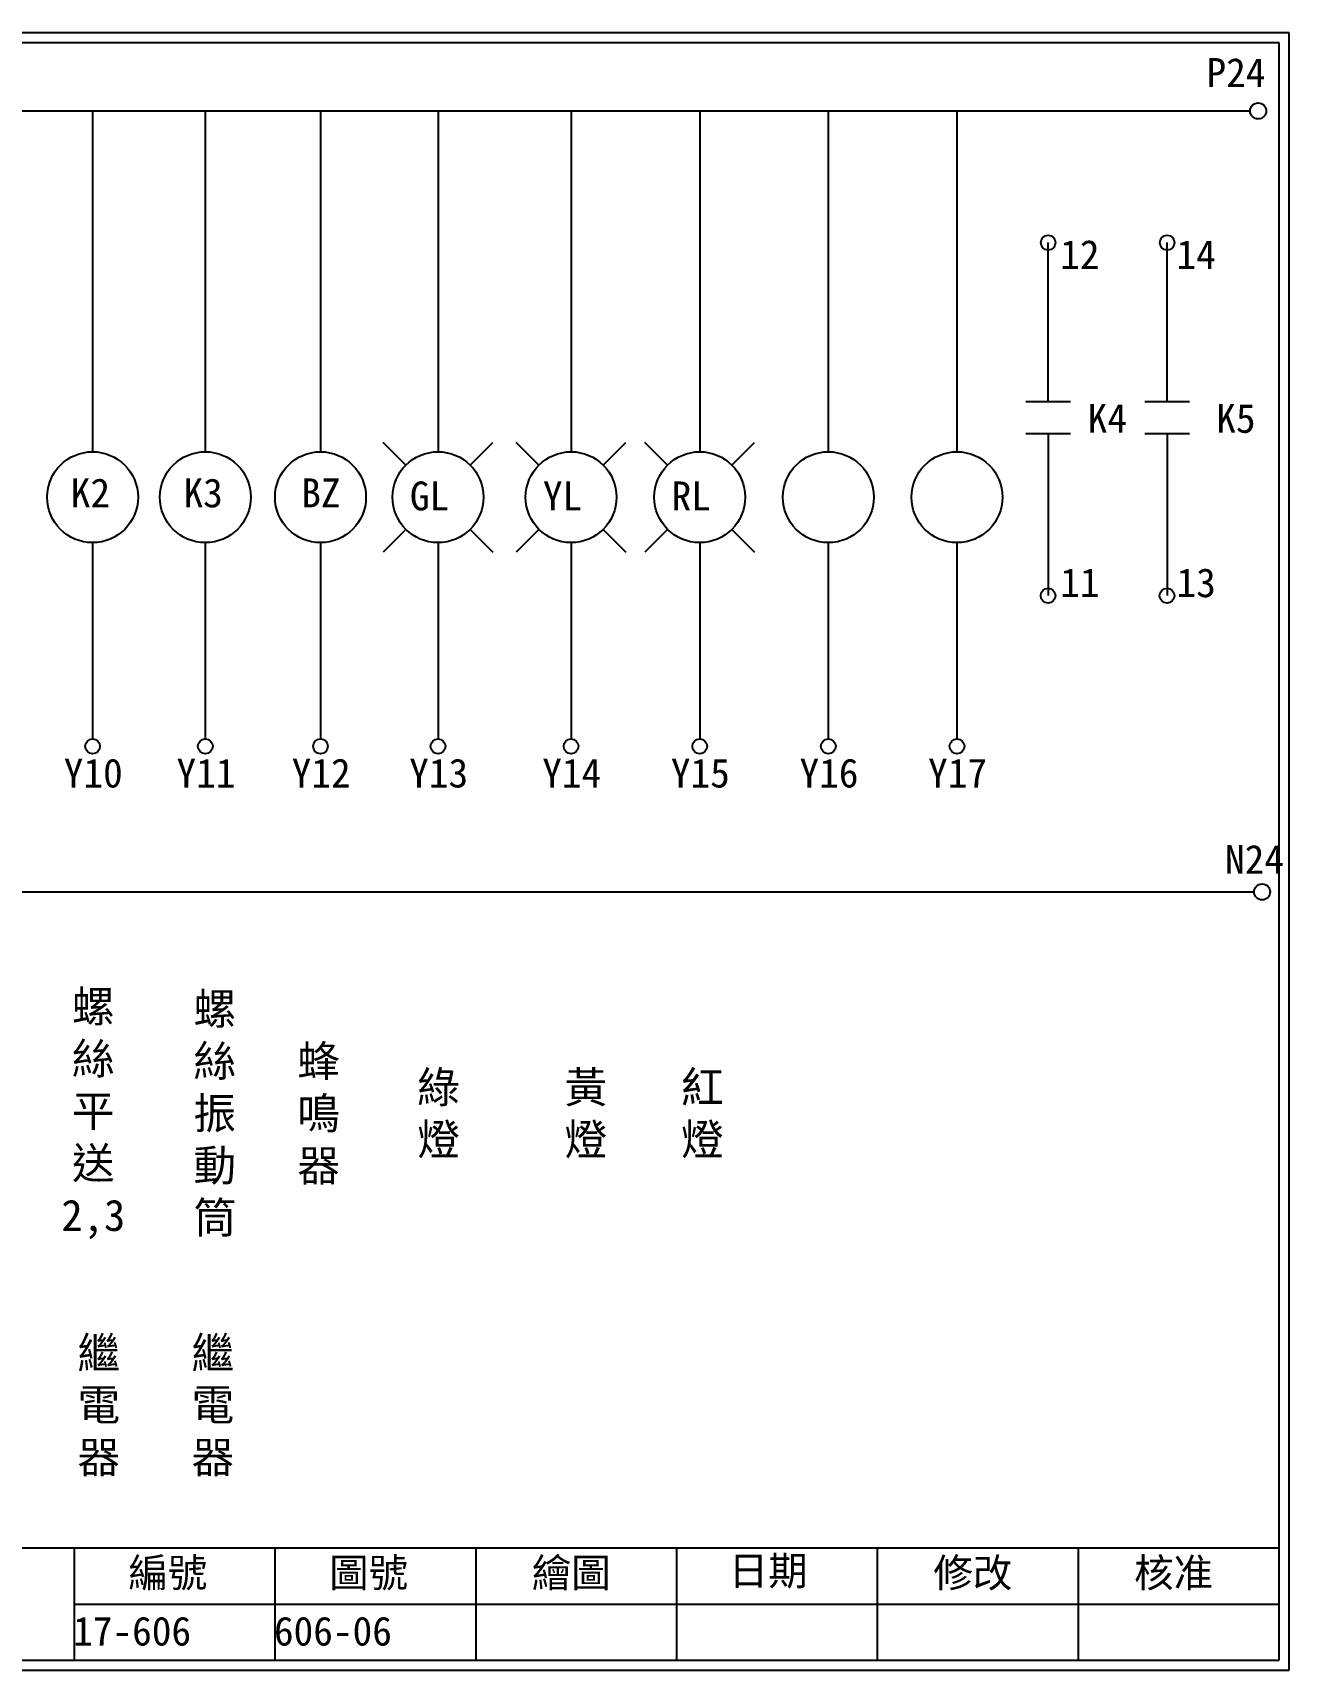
# Model space of a CAD drawing. Extents: x 972 to 1259, y -4 to 200.
# Drawn here: x 1102.2 to 1258.7, y -3.8 to 200.2 of the extents above; entities that cross this region are included whole.
import ezdxf

# ---------------------------------------------------------------- set-up
doc = ezdxf.new("R2010")
doc.units = 0
doc.layers.get('0').update_dxf_attribs({"linetype": 'CONTINUOUS'})
doc.layers.add('圖框層', color=7, linetype='CONTINUOUS')
doc.layers.add('標尺寸層', color=3, linetype='CONTINUOUS')
doc.styles.add('CNS', font='romanc.shx', dxfattribs={"bigfont": 'chineset.shx'})
doc.styles.add('STSL', font='kaiu.ttf')

msp = doc.modelspace()

# ---------------------------------------------------------------- linework, layer by layer
for p, q in [((1228.65, 154.26), (1228.64, 174.05)), ((1243.47, 154.26), (1243.46, 174.05)), ((1148.67, 146.34), (1145.84, 149.17)), ((1156.68, 146.34), (1159.51, 149.17)), ((1165.24, 146.34), (1162.41, 149.17)), ((1173.24, 146.34), (1176.07, 149.17)), ((1181.25, 146.34), (1178.42, 149.17)), ((1189.26, 146.34), (1192.09, 149.17)), ((1228.63, 150.29), (1228.63, 130.08)), ((1243.44, 150.29), (1243.44, 130.08)), ((1148.67, 138.33), (1145.84, 135.51)), ((1156.68, 138.33), (1159.51, 135.51)), ((1165.24, 138.33), (1162.41, 135.51)), ((1173.24, 138.33), (1176.07, 135.51)), ((1181.25, 138.33), (1178.42, 135.51)), ((1189.26, 138.33), (1192.09, 135.51))]:
    msp.add_line(p, q)
for centre in [(1254.79, 190.45), (1255.28, 93.18)]:
    msp.add_circle(centre, 1)
at = {"layer": '圖框層', "color": 7}
for p, q in [((1258.66, 200.19), (971.66, 200.19)), ((1258.66, -3.78), (1258.66, 200.19)), ((1257.41, 198.94), (972.91, 198.94)), ((1257.41, -2.53), (1257.41, 198.94)), ((972.91, 11.47), (1257.41, 11.47)), ((1107.41, -2.53), (1107.41, 11.47)), ((1132.41, -2.53), (1132.41, 11.47)), ((1157.41, -2.53), (1157.41, 11.47)), ((1182.41, -2.53), (1182.41, 11.47)), ((1207.41, -2.53), (1207.41, 11.47)), ((1232.41, -2.53), (1232.41, 11.47)), ((1107.41, 4.47), (1257.41, 4.47)), ((971.66, -3.78), (1258.66, -3.78)), ((972.91, -2.53), (1257.41, -2.53))]:
    msp.add_line(p, q, dxfattribs=at)
at = {"layer": '標尺寸層', "color": 7}
for p, q in [((976.2, 190.45), (1253.79, 190.45)), ((1109.66, 190.45), (1109.66, 148)), ((1123.7, 190.45), (1123.7, 148)), ((1138.04, 190.45), (1138.04, 148)), ((1152.67, 190.45), (1152.67, 148)), ((1169.24, 190.45), (1169.24, 148)), ((1185.26, 190.45), (1185.26, 148)), ((1201.27, 190.45), (1201.27, 148)), ((1217.29, 190.45), (1217.29, 148)), ((1225.87, 154.26), (1231.44, 154.26)), ((1240.68, 154.26), (1246.25, 154.26)), ((1225.87, 150.29), (1231.44, 150.29)), ((1240.68, 150.29), (1246.25, 150.29)), ((1109.66, 136.68), (1109.66, 112.23)), ((1123.7, 136.68), (1123.7, 112.23)), ((1138.04, 136.68), (1138.04, 112.23)), ((1152.67, 136.68), (1152.67, 112.23)), ((1169.24, 136.68), (1169.24, 112.23)), ((1185.26, 136.68), (1185.26, 112.23)), ((1201.27, 136.68), (1201.27, 112.23)), ((1217.29, 136.68), (1217.29, 112.23)), ((976.41, 93.18), (1254.28, 93.18))]:
    msp.add_line(p, q, dxfattribs=at)
for centre, radius in [((1228.64, 174.05), 0.92), ((1243.46, 174.05), 0.92), ((1109.66, 142.34), 5.66), ((1123.7, 142.34), 5.66), ((1138.04, 142.34), 5.66), ((1152.67, 142.34), 5.66), ((1169.24, 142.34), 5.66), ((1185.26, 142.34), 5.66), ((1201.27, 142.34), 5.66), ((1217.29, 142.34), 5.66), ((1228.63, 130.08), 0.92), ((1243.44, 130.08), 0.92), ((1109.66, 111.31), 0.92), ((1123.7, 111.31), 0.92), ((1138.04, 111.31), 0.92), ((1152.67, 111.31), 0.92), ((1169.24, 111.31), 0.92), ((1185.26, 111.31), 0.92), ((1201.27, 111.31), 0.92), ((1217.29, 111.31), 0.92)]:
    msp.add_circle(centre, radius, dxfattribs=at)

# ---------------------------------------------------------------- texts
at = {"layer": '圖框層', "color": 4, "style": 'STSL'}
for s, p in [('P24', (1248.35, 193.44)), ('12', (1230.14, 170.77)), ('14', (1244.62, 170.77)), ('K4', (1233.56, 150.36)), ('K5', (1249.57, 150.36)), ('K2', (1106.94, 141.08)), ('K3', (1120.98, 141.08)), ('BZ', (1135.64, 141.08)), ('GL', (1149.16, 140.7)), ('YL', (1165.73, 140.7)), ('RL', (1181.75, 140.7)), ('11', (1230.14, 129.89)), ('13', (1244.62, 129.89)), ('Y10', (1106.07, 106.18)), ('Y11', (1120.11, 106.18)), ('Y12', (1134.45, 106.18)), ('Y13', (1149.08, 106.18)), ('Y14', (1165.65, 106.18)), ('Y15', (1181.66, 106.18)), ('Y16', (1197.68, 106.18)), ('Y17', (1213.69, 106.18)), ('N24', (1250.66, 95.43)), ('編號', (1114.12, 6.56)), ('圖號', (1139.12, 6.56)), ('繪圖', (1164.35, 6.56)), ('日期', (1188.88, 6.81)), ('修改', (1214.35, 6.56)), ('核准', (1239.35, 6.56)), ('17-606', (1107.24, -0.7)), ('606-06', (1132.24, -0.7))]:
    msp.add_text(s, height=3.6, dxfattribs=at).set_placement(p)
at = {"layer": '標尺寸層', "color": 7, "char_height": 3.9, "attachment_point": 5, "style": 'CNS'}
for s, insert, width in [('{\\fDFKai-SB|b0|i0|c136|p65;螺絲平送2,3}', (1109.75, 65.39), 2.8481), ('{\\fDFKai-SB|b0|i0|c136|p65;螺絲振動筒}', (1124.88, 65.39), 2.8481), ('{\\fDFKai-SB|b0|i0|c136|p65;蜂鳴器}', (1137.81, 65.39), 2.8481), ('{\\fDFKai-SB|b0|i0|c136|p65;綠燈}', (1152.75, 65.39), 2.8481), ('{\\fDFKai-SB|b0|i0|c136|p65;黃燈}', (1171.08, 65.39), 2.8481), ('{\\fDFKai-SB|b0|i0|c136|p65;紅燈}', (1185.59, 65.39), 2.8481), ('{\\fDFKai-SB|b0|i0|c136|p65;繼電器}', (1110.44, 29.06), 8.6627), ('{\\fDFKai-SB|b0|i0|c136|p65;繼電器}', (1124.64, 29.06), 8.6627)]:
    msp.add_mtext(s, dxfattribs=dict(at, insert=insert, width=width))

doc.saveas('drawing.dxf')
